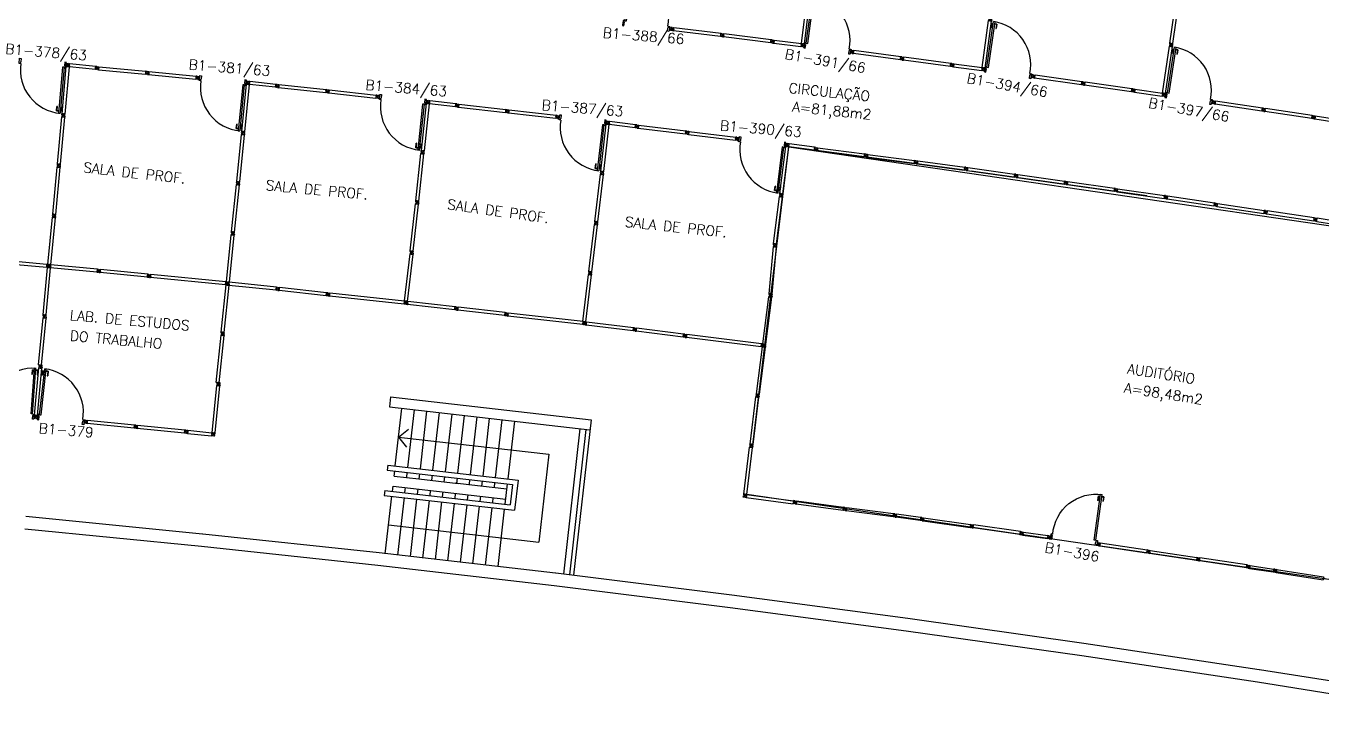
# Model space of a CAD drawing. Header units: millimetres. Extents: x 2958 to 3256, y 1036 to 1150.
# Drawn here: x 3151.08 to 3176.78, y 1118.81 to 1132.37 of the extents above; entities that cross this region are included whole.
import ezdxf

# ---------------------------------------------------------------- set-up
doc = ezdxf.new("R2010")
doc.units = ezdxf.units.MM
for name, color, linetype in [('ALV', 2, 'Continuous'), ('BANC', 2, 'Continuous'), ('DIV', 2, 'Continuous'), ('ESC', 1, 'Continuous'), ('TEXTO', 2, 'Continuous'), ('TEXTO-ENDEREÇO', 2, 'Continuous'), ('USO1', 2, 'Continuous'), ('ÁREA', 2, 'Continuous')]:
    doc.layers.add(name, color=color, linetype=linetype)
doc.styles.add('1', font='romans.shx')
doc.styles.add('UNB-100', font='simplex.shx', dxfattribs={"height": 0.2})
doc.styles.add('UNB-100-1', font='simplex.shx', dxfattribs={"height": 0.2})
doc.dimstyles.new('1-600', dxfattribs={"dimtxt": 1.1, "dimasz": 2.5, "dimexe": 2, "dimexo": 4, "dimgap": 0.2, "dimtad": 1, "dimdec": 0, "dimzin": 4, "dimdsep": 46, "dimlunit": 6, "dimtxsty": '1', "dimblk1": 'NONE', "dimblk2": 'NONE', "dimsah": 1, "dimcen": 0, "dimclrd": 2, "dimclre": 2, "dimclrt": 2, "dimadec": 0, "dimazin": 0, "dimtfac": 1, "dimtdec": 0, "dimtmove": 2, "dimatfit": 3, "dimldrblk": 'NONE', "dimfxl": 1, "dimtolj": 1, "dimtzin": 0, "dimarcsym": 0})

# ---------------------------------------------------------------- blocks, each defined once
blk = doc.blocks.new('DIVMT-SLC')
for p, q in [((-0.03, 0.03), (-0.03, 0.006)), ((-0.008, 0.03), (-0.03, 0.03)), ((-0.0185, 0.006), (-0.03, 0.006)), ((-0.0185, -0.006), (-0.0185, 0.006)), ((-0.008, 0.03), (-0.008, 0.02)), ((-0.008, 0.02), (0.008, 0.02)), ((-0.0051, 0), (0.0051, 0)), ((0.0051, 0), (-0.0051, 0)), ((-0.0051, 0), (0.0051, 0)), ((0, -0.0051), (0, 0.0051)), ((0, 0.0051), (0, -0.0051)), ((0.008, 0.03), (0.008, 0.02)), ((0.008, 0.03), (0.03, 0.03)), ((0.0205, 0.006), (0.03, 0.006)), ((0.0205, -0.006), (0.0205, 0.006)), ((0.0205, 0.006), (0.0205, -0.006)), ((0.0205, 0.006), (0.03, 0.006)), ((0.97, 0.03), (0.03, 0.03)), ((0.03, 0.006), (0.03, 0.03)), ((0.03, -0.03), (0.03, 0.03)), ((0.03, -0.005), (0.03, 0.005)), ((0.97, -0.03), (0.97, 0.03)), ((0.97, 0.03), (0.97, 0.009)), ((0.97, 0.009), (0.97, 0.027)), ((0.9795, 0.006), (0.97, 0.006)), ((0.97, -0.005), (0.97, 0.005)), ((0.9795, 0.006), (0.9795, -0.006)), ((1.0051, 0), (0.9949, 0)), ((1, 0.0051), (1, -0.0051)), ((-0.0185, -0.006), (-0.03, -0.006)), ((-0.03, -0.03), (-0.03, -0.006)), ((-0.008, -0.03), (-0.03, -0.03)), ((-0.008, -0.03), (-0.008, -0.02)), ((-0.008, -0.02), (0.008, -0.02)), ((0.008, -0.03), (0.008, -0.02)), ((0.008, -0.03), (0.03, -0.03)), ((0.0205, -0.006), (0.03, -0.006)), ((0.0205, -0.006), (0.03, -0.006)), ((0.03, -0.006), (0.03, -0.03)), ((0.97, -0.03), (0.03, -0.03)), ((0.9795, -0.006), (0.97, -0.006)), ((0.97, -0.009), (0.97, -0.027))]:
    blk.add_line(p, q)
blk = doc.blocks.new('PDV2E-SLC')
at = {"layer": 'DIV', "color": 1}
for p, q in [((0.023, 0.925), (0.063, 0.925)), ((0.023, 0.925), (0.023, 0.835)), ((0.033, 0.835), (0.023, 0.835)), ((0.033, 0.915), (0.063, 0.915)), ((0.033, 0.915), (0.033, 0.835)), ((0.138, 0.925), (0.097, 0.925)), ((0.128, 0.915), (0.097, 0.915)), ((0.128, 0.915), (0.128, 0.835)), ((0.128, 0.835), (0.137, 0.835)), ((0.138, 0.925), (0.138, 0.835))]:
    blk.add_line(p, q, dxfattribs=at)
at = {"layer": 'DIV'}
for p, q in [((0.065, 0.05), (0.065, 0.965)), ((0.095, 0.965), (0.065, 0.965)), ((0.095, 0.05), (0.095, 0.965)), ((0.049, 0.05), (0.029, 0.05)), ((0.029, 0.05), (0.029, 0.035)), ((0.029, 0.035), (0.029, -0.035)), ((0.049, 0.02), (0.049, 0.05)), ((0.049, 0.02), (0.059, 0.02)), ((0.059, -0.05), (0.059, 0.02)), ((0.065, 0.05), (0.095, 0.05)), ((0.928, -0.05), (0.928, 0.02)), ((0.938, 0.02), (0.928, 0.02)), ((0.938, 0.05), (0.958, 0.05)), ((0.938, 0.02), (0.938, 0.05)), ((0.958, 0.05), (0.958, 0.035)), ((0.958, 0.035), (0.958, -0.035)), ((0.029, -0.035), (0.029, -0.05)), ((0.029, -0.05), (0.059, -0.05)), ((0.958, -0.05), (0.928, -0.05)), ((0.958, -0.035), (0.958, -0.05))]:
    blk.add_line(p, q, dxfattribs=at)
at = {"layer": 'DIV', "color": 1}
blk.add_arc((0.062, 0.1), 0.865, 356.6786, 90, dxfattribs=at)
blk = doc.blocks.new('MTT-SLC')
for p, q in [((-0.008, 0.03), (-0.03, 0.03)), ((-0.03, 0.03), (-0.03, 0.006)), ((-0.0185, 0.006), (-0.03, 0.006)), ((-0.0185, -0.006), (-0.0185, 0.006)), ((-0.008, 0.03), (-0.008, 0.02)), ((-0.008, 0.02), (0.008, 0.02)), ((-0.0051, 0), (0.0051, 0)), ((0, -0.0051), (0, 0.0051)), ((0.008, 0.03), (0.03, 0.03)), ((0.008, 0.03), (0.008, 0.02)), ((0.0205, -0.006), (0.0205, 0.006)), ((0.0205, 0.006), (0.03, 0.006)), ((0.03, 0.006), (0.03, 0.03)), ((-0.03, -0.03), (-0.03, -0.006)), ((-0.0185, -0.006), (-0.03, -0.006)), ((-0.008, -0.03), (-0.03, -0.03)), ((-0.008, -0.02), (0.008, -0.02)), ((-0.008, -0.03), (-0.008, -0.02)), ((0.008, -0.03), (0.008, -0.02)), ((0.008, -0.03), (0.03, -0.03)), ((0.0205, -0.006), (0.03, -0.006)), ((0.03, -0.006), (0.03, -0.03))]:
    blk.add_line(p, q)
blk = doc.blocks.new('ESCBSL-SLC')
for p, q in [((0.005, 3.105), (4.007, 3.105)), ((0.005, 3.105), (0.005, 2.905)), ((4.007, 3.105), (4.007, 0.005)), ((0.005, 2.905), (4.007, 2.905)), ((0.254, 1.755), (0.254, 2.905)), ((0.504, 1.755), (0.504, 2.905)), ((0.754, 1.755), (0.754, 2.905)), ((1.004, 1.755), (1.004, 2.905)), ((1.254, 1.755), (1.254, 2.905)), ((1.504, 1.755), (1.504, 2.905)), ((1.754, 1.755), (1.754, 2.905)), ((2.004, 1.755), (2.004, 2.905)), ((2.254, 1.755), (2.254, 2.905)), ((2.504, 1.755), (2.504, 2.905)), ((3.807, 2.905), (3.807, 0.005)), ((3.927, 2.905), (3.927, 0.005)), ((0.102, 1.755), (2.702, 1.755)), ((0.102, 1.755), (0.102, 1.655)), ((0.102, 1.655), (2.602, 1.655)), ((0.254, 1.555), (0.254, 1.655)), ((0.254, 1.555), (0.747, 1.555)), ((0.504, 1.555), (0.504, 1.655)), ((0.747, 1.555), (1.533, 1.555)), ((0.754, 1.555), (0.754, 1.655)), ((1.004, 1.555), (1.004, 1.655)), ((1.254, 1.555), (1.254, 1.655)), ((1.468, 1.555), (1.745, 1.555)), ((1.504, 1.555), (1.504, 1.655)), ((1.745, 1.555), (2.504, 1.555)), ((1.754, 1.555), (1.754, 1.655)), ((2.004, 1.555), (2.004, 1.655)), ((2.254, 1.555), (2.254, 1.655)), ((2.504, 1.252), (2.504, 1.655)), ((2.602, 1.655), (2.602, 1.252)), ((2.702, 1.755), (2.702, 1.152)), ((0.254, 1.352), (2.504, 1.352)), ((0.254, 1.252), (0.254, 1.352)), ((0.504, 1.252), (0.504, 1.352)), ((0.754, 1.252), (0.754, 1.352)), ((1.004, 1.252), (1.004, 1.352)), ((1.254, 1.252), (1.254, 1.352)), ((1.504, 1.252), (1.504, 1.352)), ((1.754, 1.252), (1.754, 1.352)), ((2.004, 1.252), (2.004, 1.352)), ((2.254, 1.252), (2.254, 1.352)), ((0.102, 1.252), (2.602, 1.252)), ((0.102, 1.252), (0.102, 1.152)), ((0.102, 1.152), (2.702, 1.152)), ((0.254, 0.005), (0.254, 1.152)), ((0.504, 0.005), (0.504, 1.152)), ((0.754, 0.005), (0.754, 1.152)), ((1.004, 0.005), (1.004, 1.152)), ((1.254, 0.005), (1.254, 1.152)), ((1.504, 0.005), (1.504, 1.152)), ((1.754, 0.005), (1.754, 1.152)), ((2.004, 0.005), (2.004, 1.152)), ((2.254, 0.005), (2.254, 1.152)), ((2.504, 0.005), (2.504, 1.152))]:
    blk.add_line(p, q)
blk = doc.blocks.new('DIV-SLC')
for p, q in [((-0.0051, 0), (0.0051, 0)), ((0, -0.0051), (0, 0.0051)), ((0.0205, 0.006), (0.03, 0.006)), ((0.0205, -0.006), (0.0205, 0.006)), ((0.03, 0.03), (0.97, 0.03)), ((0.03, 0.03), (0.03, -0.03)), ((0.03, 0.009), (0.03, 0.027)), ((0.03, 0.005), (0.03, -0.005)), ((0.97, 0.03), (0.97, -0.03)), ((0.9795, 0.006), (0.97, 0.006)), ((0.97, 0.005), (0.97, -0.005)), ((0.9795, -0.006), (0.9795, 0.006)), ((1.0051, 0), (0.9949, 0)), ((0.9949, 0), (1.0051, 0)), ((1, -0.0051), (1, 0.0051)), ((0.0205, -0.006), (0.03, -0.006)), ((0.03, -0.03), (0.03, -0.009)), ((0.03, -0.009), (0.03, -0.027)), ((0.03, -0.03), (0.97, -0.03)), ((0.9795, -0.006), (0.97, -0.006))]:
    blk.add_line(p, q)
blk = doc.blocks.new('*D94')
at = {"layer": 'DEFPOINTS', "color": 0, "transparency": 16777216}
for p in [(3180.372, 1142.128), (3145.432, 1139.674), (3145.317, 1138.178), (3196.179, 1132.706), (3195.887, 1131.235)]:
    blk.add_point(p, dxfattribs=at)
at = {"layer": 'USO1', "color": 2, "lineweight": -2, "transparency": 16777216}
for p, q in [((3145.738, 1143.662), (3146.083, 1148.148)), ((3196.957, 1136.63), (3197.835, 1141.055))]:
    blk.add_line(p, q, dxfattribs=at)
blk.add_arc((3112.516, 710.93), 436.505, 78.78048, 85.60976, dxfattribs=at)
at = {"layer": 'USO1', "color": 2, "transparency": 16777216, "insert": (3171.92, 1144.316), "char_height": 1.1, "attachment_point": 5, "rotation": 352.1951, "style": '1'}
blk.add_mtext('\\A1;Sociologia', dxfattribs=at)
blk = doc.blocks.new('_NONE')
at = {"color": 0, "linetype": 'ByBlock'}
blk.add_circle((0, 0), 0.25, dxfattribs=at)

msp = doc.modelspace()

# ---------------------------------------------------------------- linework, layer by layer
at = {"layer": 'ALV'}
msp.add_lwpolyline([(3166.207, 1129.974), (3180.351, 1127.912), (3179.501, 1122.232), (3179.314, 1121.052), (3165.373, 1123.085), (3166.207, 1129.974)], dxfattribs=at)
at = {"layer": 'BANC'}
for p, q in [((3169.746, 1129.505), (3166.258, 1129.968)), ((3173.308, 1129.001), (3169.824, 1129.494)), ((3154.586, 1122.301), (3151.084, 1122.645)), ((3154.562, 1122.052), (3151.06, 1122.396)), ((3158.088, 1121.927), (3154.588, 1122.3)), ((3158.06, 1121.678), (3154.562, 1122.052)), ((3161.584, 1121.523), (3158.088, 1121.927)), ((3161.555, 1121.275), (3158.06, 1121.678)), ((3165.078, 1121.09), (3161.586, 1121.523)), ((3165.047, 1120.841), (3161.555, 1121.275)), ((3168.568, 1120.626), (3165.08, 1121.089)), ((3168.535, 1120.378), (3165.047, 1120.841)), ((3172.054, 1120.133), (3168.57, 1120.626)), ((3172.019, 1119.886), (3168.535, 1120.378)), ((3175.535, 1119.611), (3172.056, 1120.133)), ((3175.498, 1119.364), (3172.019, 1119.886)), ((3179.012, 1119.059), (3175.537, 1119.611)), ((3178.973, 1118.812), (3175.498, 1119.364))]:
    msp.add_line(p, q, dxfattribs=at)
at = {"layer": 'DIV'}
for p, q in [((3165.848, 1132.036), (3165.851, 1132.06)), ((3165.87, 1132.033), (3165.848, 1132.036)), ((3165.863, 1132.058), (3165.851, 1132.06)), ((3165.856, 1132.095), (3165.853, 1132.071)), ((3165.864, 1132.07), (3165.853, 1132.071)), ((3165.878, 1132.093), (3165.856, 1132.095)), ((3165.863, 1132.058), (3165.864, 1132.07)), ((3165.87, 1132.033), (3165.871, 1132.043)), ((3165.871, 1132.043), (3165.887, 1132.041)), ((3165.878, 1132.093), (3165.876, 1132.083)), ((3165.876, 1132.083), (3165.892, 1132.081)), ((3165.877, 1132.062), (3165.887, 1132.061)), ((3165.877, 1132.062), (3165.887, 1132.061)), ((3165.881, 1132.057), (3165.882, 1132.067)), ((3165.881, 1132.057), (3165.882, 1132.067)), ((3165.886, 1132.031), (3165.887, 1132.041)), ((3165.886, 1132.031), (3165.908, 1132.028)), ((3165.893, 1132.091), (3165.892, 1132.081)), ((3165.893, 1132.091), (3165.915, 1132.088)), ((3165.901, 1132.053), (3165.903, 1132.065)), ((3165.901, 1132.053), (3165.903, 1132.065)), ((3165.901, 1132.053), (3165.911, 1132.052)), ((3165.901, 1132.053), (3165.911, 1132.052)), ((3165.903, 1132.065), (3165.912, 1132.064)), ((3165.903, 1132.065), (3165.912, 1132.064)), ((3165.915, 1132.088), (3165.908, 1132.028)), ((3165.911, 1132.052), (3165.908, 1132.028)), ((3165.91, 1132.049), (3165.908, 1132.031)), ((3165.908, 1132.028), (3165.91, 1132.049)), ((3165.908, 1132.028), (3166.449, 1131.96)), ((3165.912, 1132.063), (3165.911, 1132.053)), ((3165.912, 1132.064), (3165.915, 1132.088)), ((3165.913, 1132.067), (3165.915, 1132.085)), ((3165.915, 1132.088), (3166.457, 1132.02)), ((3166.457, 1132.02), (3166.449, 1131.96)), ((3166.453, 1131.995), (3166.452, 1131.985)), ((3166.462, 1131.983), (3166.452, 1131.984)), ((3166.463, 1131.995), (3166.454, 1131.996)), ((3166.462, 1131.983), (3166.463, 1131.995)), ((3166.478, 1131.987), (3166.488, 1131.986)), ((3166.488, 1131.986), (3166.478, 1131.987)), ((3166.482, 1131.981), (3166.483, 1131.991)), ((3151.922, 1131.592), (3151.912, 1131.593)), ((3151.912, 1131.593), (3151.922, 1131.592)), ((3151.918, 1131.598), (3151.917, 1131.588)), ((3151.938, 1131.597), (3151.937, 1131.585)), ((3151.937, 1131.585), (3151.947, 1131.584)), ((3151.938, 1131.597), (3151.948, 1131.596)), ((3151.944, 1131.56), (3151.95, 1131.62)), ((3152.462, 1131.508), (3151.944, 1131.56)), ((3151.947, 1131.585), (3151.948, 1131.595)), ((3152.468, 1131.568), (3151.95, 1131.62)), ((3152.462, 1131.508), (3152.468, 1131.568)), ((3152.464, 1131.532), (3152.462, 1131.508)), ((3152.464, 1131.529), (3152.462, 1131.511)), ((3152.484, 1131.506), (3152.462, 1131.508)), ((3152.464, 1131.533), (3152.465, 1131.543)), ((3152.473, 1131.531), (3152.464, 1131.532)), ((3152.473, 1131.531), (3152.464, 1131.532)), ((3152.465, 1131.544), (3152.468, 1131.568)), ((3152.468, 1131.568), (3152.465, 1131.547)), ((3152.465, 1131.547), (3152.467, 1131.565)), ((3152.475, 1131.543), (3152.465, 1131.544)), ((3152.475, 1131.543), (3152.465, 1131.544)), ((3152.489, 1131.566), (3152.468, 1131.568)), ((3152.475, 1131.543), (3152.473, 1131.531)), ((3152.475, 1131.543), (3152.473, 1131.531)), ((3152.484, 1131.506), (3152.485, 1131.516)), ((3152.5, 1131.515), (3152.485, 1131.516)), ((3152.489, 1131.566), (3152.488, 1131.556)), ((3152.504, 1131.554), (3152.488, 1131.556)), ((3152.5, 1131.535), (3152.489, 1131.536)), ((3152.5, 1131.535), (3152.489, 1131.536)), ((3152.495, 1131.54), (3152.494, 1131.53)), ((3152.495, 1131.54), (3152.494, 1131.53)), ((3152.5, 1131.505), (3152.5, 1131.515)), ((3152.5, 1131.505), (3152.521, 1131.503)), ((3152.505, 1131.564), (3152.504, 1131.554)), ((3152.505, 1131.564), (3152.527, 1131.562)), ((3152.513, 1131.539), (3152.512, 1131.528)), ((3152.512, 1131.528), (3152.524, 1131.526)), ((3152.513, 1131.539), (3152.525, 1131.538)), ((3152.521, 1131.503), (3152.524, 1131.526)), ((3152.527, 1131.562), (3152.525, 1131.538)), ((3169.411, 1131.568), (3169.414, 1131.592)), ((3169.433, 1131.565), (3169.411, 1131.568)), ((3169.425, 1131.591), (3169.414, 1131.592)), ((3169.419, 1131.628), (3169.416, 1131.604)), ((3169.427, 1131.602), (3169.416, 1131.604)), ((3169.441, 1131.625), (3169.419, 1131.628)), ((3169.425, 1131.591), (3169.427, 1131.602)), ((3169.433, 1131.565), (3169.434, 1131.575)), ((3169.434, 1131.575), (3169.45, 1131.573)), ((3169.441, 1131.625), (3169.439, 1131.615)), ((3169.439, 1131.615), (3169.455, 1131.613)), ((3169.44, 1131.595), (3169.45, 1131.593)), ((3169.44, 1131.595), (3169.45, 1131.593)), ((3169.444, 1131.589), (3169.445, 1131.599)), ((3169.444, 1131.589), (3169.445, 1131.599)), ((3169.449, 1131.563), (3169.45, 1131.573)), ((3169.449, 1131.563), (3169.47, 1131.56)), ((3169.457, 1131.623), (3169.455, 1131.613)), ((3169.457, 1131.623), (3169.478, 1131.62)), ((3169.464, 1131.585), (3169.466, 1131.597)), ((3169.464, 1131.585), (3169.466, 1131.597)), ((3169.464, 1131.585), (3169.474, 1131.584)), ((3169.464, 1131.585), (3169.474, 1131.584)), ((3169.466, 1131.597), (3169.475, 1131.596)), ((3169.466, 1131.597), (3169.475, 1131.596)), ((3169.478, 1131.62), (3169.47, 1131.56)), ((3169.474, 1131.584), (3169.47, 1131.56)), ((3169.47, 1131.56), (3169.473, 1131.581)), ((3169.47, 1131.56), (3170.032, 1131.485)), ((3169.473, 1131.581), (3169.471, 1131.563)), ((3169.475, 1131.595), (3169.474, 1131.585)), ((3169.475, 1131.596), (3169.478, 1131.62)), ((3169.476, 1131.599), (3169.478, 1131.617)), ((3169.478, 1131.62), (3170.04, 1131.544)), ((3170.04, 1131.544), (3170.032, 1131.485)), ((3155.494, 1131.241), (3155.484, 1131.242)), ((3155.484, 1131.242), (3155.494, 1131.241)), ((3155.489, 1131.247), (3155.488, 1131.237)), ((3155.51, 1131.246), (3155.508, 1131.234)), ((3155.508, 1131.234), (3155.518, 1131.233)), ((3155.51, 1131.246), (3155.519, 1131.245)), ((3155.515, 1131.209), (3155.522, 1131.269)), ((3156.032, 1131.153), (3155.515, 1131.209)), ((3155.518, 1131.234), (3155.519, 1131.244)), ((3156.039, 1131.212), (3155.522, 1131.269)), ((3156.032, 1131.153), (3156.039, 1131.212)), ((3156.035, 1131.177), (3156.032, 1131.153)), ((3156.054, 1131.15), (3156.032, 1131.153)), ((3156.034, 1131.174), (3156.033, 1131.156)), ((3156.035, 1131.178), (3156.036, 1131.188)), ((3156.044, 1131.176), (3156.035, 1131.177)), ((3156.044, 1131.176), (3156.035, 1131.177)), ((3156.036, 1131.189), (3156.039, 1131.212)), ((3156.039, 1131.212), (3156.036, 1131.192)), ((3156.036, 1131.192), (3156.038, 1131.209)), ((3156.046, 1131.188), (3156.036, 1131.189)), ((3156.046, 1131.188), (3156.036, 1131.189)), ((3156.061, 1131.21), (3156.039, 1131.212)), ((3156.046, 1131.188), (3156.044, 1131.176)), ((3156.046, 1131.188), (3156.044, 1131.176)), ((3156.054, 1131.15), (3156.055, 1131.16)), ((3156.071, 1131.159), (3156.055, 1131.16)), ((3156.061, 1131.21), (3156.059, 1131.2)), ((3156.075, 1131.198), (3156.059, 1131.2)), ((3156.07, 1131.179), (3156.06, 1131.18)), ((3156.07, 1131.179), (3156.06, 1131.18)), ((3156.066, 1131.184), (3156.065, 1131.174)), ((3156.066, 1131.184), (3156.065, 1131.174)), ((3156.07, 1131.149), (3156.071, 1131.159)), ((3156.07, 1131.149), (3156.092, 1131.146)), ((3156.076, 1131.208), (3156.075, 1131.198)), ((3156.076, 1131.208), (3156.098, 1131.206)), ((3156.084, 1131.183), (3156.083, 1131.171)), ((3156.083, 1131.171), (3156.094, 1131.17)), ((3156.084, 1131.183), (3156.096, 1131.182)), ((3156.092, 1131.146), (3156.094, 1131.17)), ((3156.098, 1131.206), (3156.096, 1131.182)), ((3173.002, 1131.066), (3173.005, 1131.09)), ((3173.024, 1131.063), (3173.002, 1131.066)), ((3173.017, 1131.088), (3173.005, 1131.09)), ((3173.01, 1131.125), (3173.007, 1131.102)), ((3173.018, 1131.1), (3173.007, 1131.102)), ((3173.032, 1131.122), (3173.01, 1131.125)), ((3173.017, 1131.088), (3173.018, 1131.1)), ((3173.024, 1131.063), (3173.025, 1131.073)), ((3173.025, 1131.073), (3173.041, 1131.071)), ((3173.032, 1131.122), (3173.031, 1131.112)), ((3173.031, 1131.112), (3173.047, 1131.11)), ((3173.031, 1131.092), (3173.041, 1131.091)), ((3173.031, 1131.092), (3173.041, 1131.091)), ((3173.035, 1131.087), (3173.037, 1131.097)), ((3173.035, 1131.087), (3173.037, 1131.097)), ((3173.04, 1131.061), (3173.041, 1131.071)), ((3173.04, 1131.061), (3173.061, 1131.058)), ((3173.048, 1131.12), (3173.047, 1131.11)), ((3173.048, 1131.12), (3173.07, 1131.117)), ((3173.055, 1131.083), (3173.057, 1131.095)), ((3173.055, 1131.083), (3173.057, 1131.095)), ((3173.055, 1131.083), (3173.065, 1131.081)), ((3173.055, 1131.083), (3173.065, 1131.081)), ((3173.057, 1131.095), (3173.066, 1131.093)), ((3173.057, 1131.095), (3173.066, 1131.093)), ((3173.07, 1131.117), (3173.061, 1131.058)), ((3173.065, 1131.081), (3173.061, 1131.058)), ((3173.061, 1131.058), (3173.064, 1131.078)), ((3173.061, 1131.058), (3173.61, 1130.979)), ((3173.064, 1131.078), (3173.062, 1131.061)), ((3173.066, 1131.092), (3173.065, 1131.082)), ((3173.066, 1131.093), (3173.07, 1131.117)), ((3173.067, 1131.096), (3173.069, 1131.114)), ((3173.07, 1131.117), (3173.618, 1131.039)), ((3173.618, 1131.039), (3173.61, 1130.979)), ((3173.615, 1131.014), (3173.613, 1131.004)), ((3173.623, 1131.002), (3173.613, 1131.003)), ((3173.624, 1131.013), (3173.615, 1131.015)), ((3173.623, 1131.002), (3173.624, 1131.013)), ((3173.639, 1131.005), (3173.649, 1131.004)), ((3173.649, 1131.004), (3173.639, 1131.005)), ((3173.643, 1131), (3173.644, 1131.01)), ((3159.062, 1130.86), (3159.052, 1130.862)), ((3159.052, 1130.862), (3159.062, 1130.86)), ((3159.057, 1130.866), (3159.056, 1130.856)), ((3159.078, 1130.865), (3159.077, 1130.853)), ((3159.077, 1130.853), (3159.086, 1130.852)), ((3159.078, 1130.865), (3159.087, 1130.863)), ((3159.083, 1130.828), (3159.09, 1130.887)), ((3159.6, 1130.767), (3159.083, 1130.828)), ((3159.086, 1130.853), (3159.087, 1130.862)), ((3159.607, 1130.827), (3159.09, 1130.887)), ((3159.6, 1130.767), (3159.607, 1130.827)), ((3159.602, 1130.791), (3159.6, 1130.767)), ((3159.602, 1130.788), (3159.6, 1130.77)), ((3159.622, 1130.765), (3159.6, 1130.767)), ((3159.612, 1130.79), (3159.602, 1130.791)), ((3159.612, 1130.79), (3159.602, 1130.791)), ((3159.603, 1130.792), (3159.604, 1130.802)), ((3159.604, 1130.803), (3159.607, 1130.827)), ((3159.607, 1130.827), (3159.604, 1130.806)), ((3159.604, 1130.806), (3159.606, 1130.824)), ((3159.613, 1130.802), (3159.604, 1130.803)), ((3159.613, 1130.802), (3159.604, 1130.803)), ((3159.628, 1130.824), (3159.607, 1130.827)), ((3159.613, 1130.802), (3159.612, 1130.79)), ((3159.613, 1130.802), (3159.612, 1130.79)), ((3159.622, 1130.765), (3159.623, 1130.775)), ((3159.639, 1130.773), (3159.623, 1130.775)), ((3159.628, 1130.824), (3159.627, 1130.814)), ((3159.643, 1130.812), (3159.627, 1130.814)), ((3159.638, 1130.793), (3159.628, 1130.794)), ((3159.638, 1130.793), (3159.628, 1130.794)), ((3159.634, 1130.799), (3159.632, 1130.788)), ((3159.634, 1130.799), (3159.632, 1130.788)), ((3159.637, 1130.763), (3159.639, 1130.773)), ((3159.637, 1130.763), (3159.659, 1130.76)), ((3159.644, 1130.822), (3159.643, 1130.812)), ((3159.644, 1130.822), (3159.666, 1130.82)), ((3159.652, 1130.797), (3159.651, 1130.785)), ((3159.651, 1130.785), (3159.662, 1130.784)), ((3159.652, 1130.797), (3159.663, 1130.796)), ((3159.659, 1130.76), (3159.662, 1130.784)), ((3159.666, 1130.82), (3159.663, 1130.796)), ((3162.627, 1130.449), (3162.617, 1130.45)), ((3162.617, 1130.45), (3162.627, 1130.449)), ((3162.622, 1130.454), (3162.621, 1130.444)), ((3162.643, 1130.453), (3162.641, 1130.441)), ((3162.641, 1130.441), (3162.651, 1130.44)), ((3162.643, 1130.453), (3162.652, 1130.452)), ((3162.648, 1130.416), (3162.655, 1130.475)), ((3163.164, 1130.351), (3162.648, 1130.416)), ((3162.651, 1130.441), (3162.652, 1130.451)), ((3163.171, 1130.411), (3162.655, 1130.475)), ((3163.164, 1130.351), (3163.171, 1130.411)), ((3163.167, 1130.376), (3163.168, 1130.386)), ((3163.168, 1130.387), (3163.171, 1130.411)), ((3163.178, 1130.386), (3163.168, 1130.387)), ((3163.178, 1130.386), (3163.168, 1130.387)), ((3163.171, 1130.411), (3163.169, 1130.39)), ((3163.169, 1130.39), (3163.171, 1130.408)), ((3163.193, 1130.408), (3163.171, 1130.411)), ((3163.178, 1130.386), (3163.176, 1130.374)), ((3163.178, 1130.386), (3163.176, 1130.374)), ((3163.193, 1130.408), (3163.192, 1130.398)), ((3163.208, 1130.396), (3163.192, 1130.398)), ((3163.202, 1130.376), (3163.192, 1130.378)), ((3163.202, 1130.376), (3163.192, 1130.378)), ((3163.198, 1130.382), (3163.197, 1130.372)), ((3163.198, 1130.382), (3163.197, 1130.372)), ((3163.209, 1130.406), (3163.208, 1130.396)), ((3163.209, 1130.406), (3163.231, 1130.403)), ((3163.216, 1130.381), (3163.215, 1130.369)), ((3163.216, 1130.381), (3163.228, 1130.379)), ((3163.231, 1130.403), (3163.228, 1130.379)), ((3176.576, 1130.535), (3176.58, 1130.559)), ((3176.598, 1130.532), (3176.576, 1130.535)), ((3176.591, 1130.557), (3176.58, 1130.559)), ((3176.585, 1130.594), (3176.582, 1130.571)), ((3176.593, 1130.569), (3176.582, 1130.571)), ((3176.607, 1130.591), (3176.585, 1130.594)), ((3176.591, 1130.557), (3176.593, 1130.569)), ((3176.598, 1130.532), (3176.6, 1130.542)), ((3176.6, 1130.542), (3176.616, 1130.539)), ((3176.607, 1130.591), (3176.606, 1130.581)), ((3176.606, 1130.581), (3176.622, 1130.579)), ((3176.606, 1130.561), (3176.616, 1130.559)), ((3176.606, 1130.561), (3176.616, 1130.559)), ((3176.61, 1130.555), (3176.611, 1130.565)), ((3176.61, 1130.555), (3176.611, 1130.565)), ((3176.614, 1130.529), (3176.616, 1130.539)), ((3176.614, 1130.529), (3176.636, 1130.526)), ((3176.623, 1130.589), (3176.622, 1130.579)), ((3176.623, 1130.589), (3176.645, 1130.585)), ((3176.63, 1130.551), (3176.632, 1130.563)), ((3176.63, 1130.551), (3176.632, 1130.563)), ((3176.63, 1130.551), (3176.639, 1130.55)), ((3176.63, 1130.551), (3176.639, 1130.55)), ((3176.632, 1130.563), (3176.641, 1130.562)), ((3176.632, 1130.563), (3176.641, 1130.562)), ((3176.645, 1130.585), (3176.636, 1130.526)), ((3176.639, 1130.55), (3176.636, 1130.526)), ((3176.639, 1130.547), (3176.636, 1130.529)), ((3176.636, 1130.526), (3176.639, 1130.547)), ((3176.636, 1130.526), (3177.184, 1130.443)), ((3176.641, 1130.561), (3176.64, 1130.551)), ((3176.641, 1130.562), (3176.645, 1130.585)), ((3176.642, 1130.565), (3176.644, 1130.582)), ((3176.645, 1130.585), (3177.193, 1130.502)), ((3163.167, 1130.375), (3163.164, 1130.351)), ((3163.166, 1130.372), (3163.164, 1130.354)), ((3163.186, 1130.348), (3163.164, 1130.351)), ((3163.176, 1130.374), (3163.167, 1130.375)), ((3163.176, 1130.374), (3163.167, 1130.375)), ((3163.186, 1130.348), (3163.187, 1130.358)), ((3163.203, 1130.356), (3163.187, 1130.358)), ((3163.201, 1130.346), (3163.203, 1130.356)), ((3163.201, 1130.346), (3163.223, 1130.344)), ((3163.215, 1130.369), (3163.226, 1130.367)), ((3163.223, 1130.344), (3163.226, 1130.367)), ((3166.712, 1129.905), (3166.207, 1129.974)), ((3166.72, 1129.964), (3166.215, 1130.034)), ((3151.496, 1127.584), (3150.009, 1127.717)), ((3151.501, 1127.644), (3150.014, 1127.777)), ((3151.496, 1127.584), (3151.501, 1127.644)), ((3151.498, 1127.605), (3151.496, 1127.587)), ((3151.498, 1127.609), (3151.499, 1127.619)), ((3151.508, 1127.607), (3151.498, 1127.608)), ((3151.501, 1127.644), (3151.499, 1127.623)), ((3151.499, 1127.623), (3151.501, 1127.641)), ((3151.509, 1127.619), (3151.499, 1127.62)), ((3151.509, 1127.619), (3151.508, 1127.607)), ((3151.534, 1127.611), (3151.523, 1127.612)), ((3151.529, 1127.616), (3151.528, 1127.606)), ((3153.496, 1127.387), (3153.498, 1127.411)), ((3153.518, 1127.385), (3153.496, 1127.387)), ((3153.509, 1127.41), (3153.498, 1127.411)), ((3153.501, 1127.447), (3153.499, 1127.423)), ((3153.511, 1127.422), (3153.499, 1127.423)), ((3153.523, 1127.445), (3153.501, 1127.447)), ((3153.509, 1127.41), (3153.511, 1127.422)), ((3153.518, 1127.385), (3153.519, 1127.395)), ((3153.519, 1127.395), (3153.535, 1127.394)), ((3153.523, 1127.445), (3153.522, 1127.435)), ((3153.522, 1127.435), (3153.538, 1127.434)), ((3153.523, 1127.415), (3153.533, 1127.414)), ((3153.533, 1127.414), (3153.523, 1127.415)), ((3153.523, 1127.415), (3153.533, 1127.414)), ((3153.529, 1127.419), (3153.528, 1127.409)), ((3153.528, 1127.409), (3153.529, 1127.419)), ((3153.534, 1127.384), (3153.535, 1127.394)), ((3153.534, 1127.384), (3153.555, 1127.382)), ((3153.539, 1127.443), (3153.538, 1127.434)), ((3153.539, 1127.443), (3153.561, 1127.441)), ((3153.549, 1127.418), (3153.548, 1127.406)), ((3153.548, 1127.406), (3153.549, 1127.418)), ((3153.548, 1127.406), (3153.558, 1127.406)), ((3153.548, 1127.406), (3153.558, 1127.406)), ((3153.549, 1127.418), (3153.559, 1127.418)), ((3153.549, 1127.418), (3153.559, 1127.418)), ((3153.555, 1127.382), (3153.561, 1127.441)), ((3153.558, 1127.406), (3153.555, 1127.382)), ((3155.042, 1127.236), (3153.555, 1127.382)), ((3153.558, 1127.407), (3153.559, 1127.417)), ((3153.559, 1127.418), (3153.561, 1127.441)), ((3155.047, 1127.296), (3153.561, 1127.441)), ((3155.042, 1127.236), (3155.047, 1127.296)), ((3155.047, 1127.296), (3155.045, 1127.275)), ((3155.044, 1127.257), (3155.042, 1127.239)), ((3155.044, 1127.261), (3155.045, 1127.271)), ((3155.054, 1127.259), (3155.044, 1127.26)), ((3155.045, 1127.275), (3155.047, 1127.293)), ((3155.055, 1127.271), (3155.045, 1127.272)), ((3155.055, 1127.271), (3155.054, 1127.259)), ((3155.08, 1127.263), (3155.069, 1127.264)), ((3155.075, 1127.268), (3155.074, 1127.258)), ((3157.04, 1127.022), (3157.042, 1127.046)), ((3157.054, 1127.045), (3157.042, 1127.046)), ((3157.046, 1127.082), (3157.043, 1127.058)), ((3157.055, 1127.057), (3157.043, 1127.058)), ((3157.068, 1127.08), (3157.046, 1127.082)), ((3157.054, 1127.045), (3157.055, 1127.057)), ((3157.068, 1127.08), (3157.067, 1127.07)), ((3157.067, 1127.07), (3157.083, 1127.068)), ((3157.068, 1127.05), (3157.078, 1127.049)), ((3157.078, 1127.049), (3157.068, 1127.05)), ((3157.068, 1127.05), (3157.078, 1127.049)), ((3157.073, 1127.054), (3157.072, 1127.044)), ((3157.072, 1127.044), (3157.073, 1127.054)), ((3157.084, 1127.078), (3157.083, 1127.068)), ((3157.084, 1127.078), (3157.106, 1127.076)), ((3157.094, 1127.053), (3157.092, 1127.041)), ((3157.092, 1127.041), (3157.094, 1127.053)), ((3157.092, 1127.041), (3157.102, 1127.04)), ((3157.092, 1127.041), (3157.102, 1127.04)), ((3157.094, 1127.053), (3157.103, 1127.052)), ((3157.094, 1127.053), (3157.103, 1127.052)), ((3157.099, 1127.016), (3157.106, 1127.076)), ((3157.102, 1127.04), (3157.099, 1127.016)), ((3157.102, 1127.041), (3157.103, 1127.051)), ((3157.103, 1127.052), (3157.106, 1127.076)), ((3158.591, 1126.918), (3157.106, 1127.076)), ((3157.062, 1127.02), (3157.04, 1127.022)), ((3157.062, 1127.02), (3157.063, 1127.03)), ((3157.063, 1127.03), (3157.079, 1127.029)), ((3157.077, 1127.019), (3157.079, 1127.029)), ((3157.077, 1127.019), (3157.099, 1127.016)), ((3158.584, 1126.858), (3157.099, 1127.016)), ((3158.584, 1126.858), (3158.591, 1126.918)), ((3158.587, 1126.879), (3158.585, 1126.861)), ((3158.587, 1126.883), (3158.588, 1126.893)), ((3158.596, 1126.881), (3158.587, 1126.882)), ((3158.591, 1126.918), (3158.588, 1126.897)), ((3158.588, 1126.897), (3158.59, 1126.915)), ((3158.598, 1126.893), (3158.588, 1126.894)), ((3158.598, 1126.893), (3158.596, 1126.881)), ((3158.622, 1126.885), (3158.612, 1126.886)), ((3158.618, 1126.89), (3158.617, 1126.88)), ((3160.58, 1126.627), (3160.583, 1126.651)), ((3160.602, 1126.625), (3160.58, 1126.627)), ((3160.594, 1126.65), (3160.583, 1126.651)), ((3160.587, 1126.687), (3160.584, 1126.663)), ((3160.596, 1126.662), (3160.584, 1126.663)), ((3160.609, 1126.685), (3160.587, 1126.687)), ((3160.594, 1126.65), (3160.596, 1126.662)), ((3160.602, 1126.625), (3160.603, 1126.635)), ((3160.603, 1126.635), (3160.619, 1126.633)), ((3160.609, 1126.685), (3160.608, 1126.675)), ((3160.608, 1126.675), (3160.624, 1126.673)), ((3160.608, 1126.655), (3160.619, 1126.653)), ((3160.619, 1126.653), (3160.608, 1126.655)), ((3160.608, 1126.655), (3160.619, 1126.653)), ((3160.614, 1126.659), (3160.613, 1126.649)), ((3160.613, 1126.649), (3160.614, 1126.659)), ((3160.618, 1126.623), (3160.619, 1126.633)), ((3160.618, 1126.623), (3160.64, 1126.621)), ((3160.625, 1126.683), (3160.624, 1126.673)), ((3160.625, 1126.683), (3160.647, 1126.68)), ((3160.635, 1126.658), (3160.633, 1126.646)), ((3160.633, 1126.646), (3160.635, 1126.658)), ((3160.633, 1126.646), (3160.643, 1126.645)), ((3160.633, 1126.646), (3160.643, 1126.645)), ((3160.635, 1126.658), (3160.644, 1126.657)), ((3160.635, 1126.658), (3160.644, 1126.657)), ((3160.64, 1126.621), (3160.647, 1126.68)), ((3160.643, 1126.645), (3160.64, 1126.621)), ((3162.124, 1126.45), (3160.64, 1126.621)), ((3160.643, 1126.646), (3160.644, 1126.656)), ((3160.644, 1126.657), (3160.647, 1126.68)), ((3162.13, 1126.51), (3160.647, 1126.68)), ((3162.124, 1126.45), (3162.13, 1126.51)), ((3162.126, 1126.471), (3162.124, 1126.453)), ((3162.126, 1126.475), (3162.128, 1126.485)), ((3162.136, 1126.473), (3162.126, 1126.474)), ((3162.13, 1126.51), (3162.128, 1126.489)), ((3162.128, 1126.489), (3162.13, 1126.507)), ((3162.137, 1126.485), (3162.128, 1126.486)), ((3162.137, 1126.485), (3162.136, 1126.473)), ((3162.162, 1126.476), (3162.152, 1126.477)), ((3162.157, 1126.482), (3162.156, 1126.472)), ((3164.118, 1126.202), (3164.121, 1126.226)), ((3164.139, 1126.2), (3164.118, 1126.202)), ((3164.132, 1126.225), (3164.121, 1126.226)), ((3164.125, 1126.262), (3164.122, 1126.238)), ((3164.133, 1126.237), (3164.122, 1126.238)), ((3164.147, 1126.259), (3164.125, 1126.262)), ((3164.132, 1126.225), (3164.133, 1126.237)), ((3164.139, 1126.2), (3164.141, 1126.21)), ((3164.141, 1126.21), (3164.157, 1126.208)), ((3164.147, 1126.259), (3164.145, 1126.249)), ((3164.145, 1126.249), (3164.161, 1126.247)), ((3164.146, 1126.229), (3164.156, 1126.228)), ((3164.156, 1126.228), (3164.146, 1126.229)), ((3164.146, 1126.229), (3164.156, 1126.228)), ((3164.152, 1126.234), (3164.15, 1126.224)), ((3164.15, 1126.224), (3164.152, 1126.234)), ((3164.155, 1126.198), (3164.157, 1126.208)), ((3164.155, 1126.198), (3164.177, 1126.195)), ((3164.163, 1126.257), (3164.161, 1126.247)), ((3164.163, 1126.257), (3164.184, 1126.255)), ((3164.172, 1126.232), (3164.171, 1126.22)), ((3164.171, 1126.22), (3164.172, 1126.232)), ((3164.171, 1126.22), (3164.18, 1126.219)), ((3164.171, 1126.22), (3164.18, 1126.219)), ((3164.172, 1126.232), (3164.182, 1126.231)), ((3164.172, 1126.232), (3164.182, 1126.231)), ((3164.177, 1126.195), (3164.184, 1126.255)), ((3164.18, 1126.219), (3164.177, 1126.195)), ((3165.659, 1126.012), (3164.177, 1126.195)), ((3164.18, 1126.22), (3164.181, 1126.23)), ((3164.182, 1126.231), (3164.184, 1126.255)), ((3165.666, 1126.071), (3164.184, 1126.255)), ((3165.659, 1126.012), (3165.666, 1126.071)), ((3165.662, 1126.033), (3165.66, 1126.015)), ((3165.662, 1126.037), (3165.664, 1126.047)), ((3165.672, 1126.035), (3165.662, 1126.036)), ((3165.666, 1126.071), (3165.664, 1126.051)), ((3165.664, 1126.051), (3165.666, 1126.068)), ((3165.673, 1126.047), (3165.664, 1126.048)), ((3165.673, 1126.047), (3165.672, 1126.035)), ((3165.698, 1126.038), (3165.688, 1126.039)), ((3165.693, 1126.043), (3165.692, 1126.033)), ((3151.249, 1124.655), (3151.243, 1124.595)), ((3151.246, 1124.63), (3151.246, 1124.62)), ((3151.255, 1124.618), (3151.246, 1124.619)), ((3151.256, 1124.63), (3151.247, 1124.631)), ((3151.255, 1124.618), (3151.256, 1124.63)), ((3151.271, 1124.623), (3151.281, 1124.622)), ((3151.281, 1124.622), (3151.271, 1124.623)), ((3151.275, 1124.617), (3151.276, 1124.627)), ((3154.228, 1124.302), (3154.23, 1124.326)), ((3154.25, 1124.3), (3154.228, 1124.302)), ((3154.241, 1124.324), (3154.23, 1124.326)), ((3154.233, 1124.361), (3154.231, 1124.337)), ((3154.243, 1124.336), (3154.231, 1124.337)), ((3154.255, 1124.359), (3154.233, 1124.361)), ((3154.241, 1124.324), (3154.243, 1124.336)), ((3154.25, 1124.3), (3154.251, 1124.309)), ((3154.251, 1124.309), (3154.266, 1124.308)), ((3154.255, 1124.359), (3154.254, 1124.349)), ((3154.254, 1124.349), (3154.27, 1124.348)), ((3154.255, 1124.329), (3154.265, 1124.328)), ((3154.255, 1124.329), (3154.265, 1124.328)), ((3154.26, 1124.324), (3154.261, 1124.334)), ((3154.26, 1124.324), (3154.261, 1124.334)), ((3154.265, 1124.298), (3154.266, 1124.308)), ((3154.265, 1124.298), (3154.287, 1124.296)), ((3154.271, 1124.358), (3154.27, 1124.348)), ((3154.271, 1124.358), (3154.293, 1124.356)), ((3154.28, 1124.321), (3154.281, 1124.333)), ((3154.28, 1124.321), (3154.281, 1124.333)), ((3154.28, 1124.321), (3154.29, 1124.32)), ((3154.28, 1124.321), (3154.29, 1124.32)), ((3154.281, 1124.333), (3154.291, 1124.332)), ((3154.281, 1124.333), (3154.291, 1124.332)), ((3154.293, 1124.356), (3154.287, 1124.296)), ((3154.29, 1124.32), (3154.287, 1124.296)), ((3154.287, 1124.296), (3154.289, 1124.317)), ((3154.287, 1124.296), (3154.764, 1124.249)), ((3154.289, 1124.317), (3154.288, 1124.299)), ((3154.291, 1124.331), (3154.29, 1124.321)), ((3154.291, 1124.332), (3154.293, 1124.356)), ((3154.291, 1124.335), (3154.293, 1124.353)), ((3154.293, 1124.356), (3154.769, 1124.309)), ((3154.769, 1124.309), (3154.764, 1124.249)), ((3154.767, 1124.284), (3154.766, 1124.274)), ((3154.775, 1124.272), (3154.766, 1124.273)), ((3154.777, 1124.284), (3154.767, 1124.285)), ((3154.775, 1124.272), (3154.777, 1124.284)), ((3154.791, 1124.277), (3154.801, 1124.276)), ((3154.801, 1124.276), (3154.791, 1124.277)), ((3154.796, 1124.271), (3154.797, 1124.281)), ((3168.286, 1122.702), (3168.283, 1122.678)), ((3168.294, 1122.677), (3168.283, 1122.678)), ((3168.308, 1122.699), (3168.286, 1122.702)), ((3168.292, 1122.665), (3168.294, 1122.677)), ((3168.308, 1122.699), (3168.306, 1122.689)), ((3168.306, 1122.689), (3168.322, 1122.687)), ((3168.307, 1122.669), (3168.317, 1122.667)), ((3168.317, 1122.667), (3168.307, 1122.669)), ((3168.307, 1122.669), (3168.317, 1122.667)), ((3168.311, 1122.663), (3168.312, 1122.673)), ((3168.312, 1122.673), (3168.311, 1122.663)), ((3168.324, 1122.697), (3168.322, 1122.687)), ((3168.324, 1122.697), (3168.345, 1122.694)), ((3168.331, 1122.659), (3168.333, 1122.671)), ((3168.333, 1122.671), (3168.331, 1122.659)), ((3168.333, 1122.671), (3168.342, 1122.67)), ((3168.333, 1122.671), (3168.342, 1122.67)), ((3168.337, 1122.634), (3168.345, 1122.694)), ((3168.341, 1122.659), (3168.342, 1122.669)), ((3168.342, 1122.67), (3168.345, 1122.694)), ((3168.821, 1122.628), (3168.345, 1122.694)), ((3168.278, 1122.643), (3168.281, 1122.666)), ((3168.3, 1122.64), (3168.278, 1122.643)), ((3168.292, 1122.665), (3168.281, 1122.666)), ((3168.3, 1122.64), (3168.301, 1122.649)), ((3168.301, 1122.649), (3168.317, 1122.647)), ((3168.315, 1122.637), (3168.317, 1122.647)), ((3168.315, 1122.637), (3168.337, 1122.634)), ((3168.331, 1122.659), (3168.34, 1122.658)), ((3168.331, 1122.659), (3168.34, 1122.658)), ((3168.34, 1122.658), (3168.337, 1122.634)), ((3168.812, 1122.568), (3168.337, 1122.634)), ((3175.279, 1121.628), (3175.283, 1121.651)), ((3175.294, 1121.65), (3175.283, 1121.651)), ((3175.288, 1121.687), (3175.285, 1121.663)), ((3175.296, 1121.661), (3175.285, 1121.663)), ((3175.31, 1121.684), (3175.288, 1121.687)), ((3175.294, 1121.65), (3175.296, 1121.661)), ((3175.31, 1121.684), (3175.308, 1121.674)), ((3175.308, 1121.674), (3175.324, 1121.671)), ((3175.308, 1121.654), (3175.318, 1121.652)), ((3175.308, 1121.654), (3175.318, 1121.652)), ((3175.313, 1121.648), (3175.314, 1121.658)), ((3175.313, 1121.648), (3175.314, 1121.658)), ((3175.326, 1121.681), (3175.324, 1121.671)), ((3175.326, 1121.681), (3175.347, 1121.678)), ((3175.333, 1121.644), (3175.334, 1121.656)), ((3175.333, 1121.644), (3175.334, 1121.656)), ((3175.333, 1121.644), (3175.342, 1121.642)), ((3175.333, 1121.644), (3175.342, 1121.642)), ((3175.334, 1121.656), (3175.344, 1121.654)), ((3175.334, 1121.656), (3175.344, 1121.654)), ((3175.347, 1121.678), (3175.339, 1121.619)), ((3175.342, 1121.642), (3175.339, 1121.619)), ((3175.344, 1121.653), (3175.342, 1121.643)), ((3175.344, 1121.654), (3175.347, 1121.678)), ((3175.344, 1121.657), (3175.347, 1121.675)), ((3175.347, 1121.678), (3175.821, 1121.607)), ((3175.301, 1121.624), (3175.279, 1121.628)), ((3175.301, 1121.624), (3175.302, 1121.634)), ((3175.302, 1121.634), (3175.318, 1121.632)), ((3175.317, 1121.622), (3175.318, 1121.632)), ((3175.317, 1121.622), (3175.339, 1121.619)), ((3175.342, 1121.64), (3175.339, 1121.622)), ((3175.339, 1121.619), (3175.342, 1121.64)), ((3175.339, 1121.619), (3175.812, 1121.548)), ((3175.821, 1121.607), (3175.812, 1121.548)), ((3175.825, 1121.57), (3175.815, 1121.572)), ((3175.817, 1121.583), (3175.816, 1121.573)), ((3175.827, 1121.582), (3175.817, 1121.584)), ((3175.825, 1121.57), (3175.827, 1121.582)), ((3175.841, 1121.574), (3175.851, 1121.573)), ((3175.851, 1121.573), (3175.841, 1121.574)), ((3175.845, 1121.568), (3175.847, 1121.578))]:
    msp.add_line(p, q, dxfattribs=at)
at = {"layer": 'ESC'}
for p, q in [((3158.473, 1124.221), (3158.668, 1124.376)), ((3158.473, 1124.221), (3161.453, 1123.88)), ((3158.473, 1124.221), (3158.628, 1124.025)), ((3161.453, 1123.88), (3161.254, 1122.139)), ((3158.274, 1122.48), (3161.254, 1122.139))]:
    msp.add_line(p, q, dxfattribs=at)
at = {"layer": 'TEXTO-ENDEREÇO'}
for p, q in [((3175.684, 1128.645), (3176.614, 1128.506)), ((3176.623, 1128.565), (3175.693, 1128.705)), ((3176.673, 1128.497), (3177.385, 1128.383)), ((3177.395, 1128.442), (3176.682, 1128.557)), ((3170.849, 1122.279), (3171.334, 1122.211)), ((3170.858, 1122.338), (3171.342, 1122.271)), ((3174.29, 1121.776), (3173.361, 1121.916)), ((3173.37, 1121.976), (3174.299, 1121.836))]:
    msp.add_line(p, q, dxfattribs=at)

# ---------------------------------------------------------------- block references
at = {"layer": 'DIV'}
for name, p, rotation in [('PDV2E-SLC', (3162.888, 1132.432), 352.760064157612), ('DIVMT-SLC', (3166.609, 1132.978), 262.7154786894239), ('DIVMT-SLC', (3173.931, 1132.984), 261.7298794321379), ('PDV2E-SLC', (3166.483, 1131.986), 352.2722641576121), ('DIVMT-SLC', (3170.201, 1132.501), 262.2276743415978), ('PDV2E-SLC', (3170.065, 1131.511), 351.7844641576121), ('DIVMT-SLC', (3163.897, 1132.307), 352.912142052228), ('DIVMT-SLC', (3164.889, 1132.184), 352.9958800657282), ('MTT-SLC', (3166.483, 1131.986), 172.7939161618168), ('DIVMT-SLC', (3173.788, 1131.994), 261.7398699937717), ('PDV2E-SLC', (3173.644, 1131.005), 351.2966641576121), ('PDV2E-SLC', (3151.909, 1131.594), 174.9478601558303), ('DIVMT-SLC', (3167.462, 1131.856), 352.4243420522281), ('DIVMT-SLC', (3168.453, 1131.724), 352.5080800657282), ('DIVMT-SLC', (3151.917, 1131.593), 264.8446027548708), ('DIVMT-SLC', (3153.49, 1131.438), 174.4239903085822), ('DIVMT-SLC', (3154.485, 1131.341), 174.414492230336), ('MTT-SLC', (3170.065, 1131.511), 262.2276743415978), ('PDV2E-SLC', (3155.48, 1131.243), 174.4600601558303), ('DIVMT-SLC', (3155.489, 1131.242), 264.3567985882041), ('DIVMT-SLC', (3157.06, 1131.074), 173.9361903085822), ('DIVMT-SLC', (3171.055, 1131.371), 351.936542052228), ('DIVMT-SLC', (3172.046, 1131.23), 352.0202800657282), ('DIVMT-SLC', (3158.054, 1130.968), 173.926692230336), ('PDV2E-SLC', (3159.048, 1130.862), 173.9722601558303), ('DIVMT-SLC', (3159.057, 1130.861), 263.8689944215375), ('MTT-SLC', (3173.644, 1131.005), 171.8183161618168), ('DIVMT-SLC', (3160.626, 1130.679), 173.4483903085822), ('DIVMT-SLC', (3161.62, 1130.565), 173.438892230336), ('DIVMT-SLC', (3174.633, 1130.856), 351.4487420522281), ('DIVMT-SLC', (3175.622, 1130.707), 351.5324800657282), ('DIVMT-SLC', (3151.825, 1130.597), 264.8446027548708), ('PDV2E-SLC', (3162.613, 1130.45), 173.4844601558303), ('DIVMT-SLC', (3162.622, 1130.449), 263.3811902548708), ('DIVMT-SLC', (3164.19, 1130.255), 172.9605903085822), ('DIVMT-SLC', (3155.388, 1130.247), 264.3567985882041), ('DIVMT-SLC', (3165.182, 1130.132), 172.951092230336), ('PDV2E-SLC', (3166.174, 1130.009), 172.9966601558303), ('DIVMT-SLC', (3158.948, 1129.867), 263.8689944215375), ('DIVMT-SLC', (3166.181, 1130.008), 262.8933860882041), ('MTT-SLC', (3166.746, 1129.931), 172.4727903085822), ('DIVMT-SLC', (3167.737, 1129.8), 172.4727903085822), ('DIVMT-SLC', (3151.736, 1129.601), 264.6161250585699), ('DIVMT-SLC', (3168.728, 1129.668), 172.463292230336), ('DIVMT-SLC', (3169.72, 1129.537), 172.463292230336), ('DIVMT-SLC', (3162.505, 1129.456), 263.3811902548708), ('DIVMT-SLC', (3170.71, 1129.399), 172.0345722965631), ('DIVMT-SLC', (3171.701, 1129.259), 171.9515879086672), ('DIVMT-SLC', (3155.29, 1129.252), 264.1283208919032), ('DIVMT-SLC', (3172.691, 1129.119), 171.9515879086672), ('DIVMT-SLC', (3173.681, 1128.976), 171.7742162105643), ('DIVMT-SLC', (3158.841, 1128.872), 263.6405167252365), ('DIVMT-SLC', (3166.057, 1129.015), 262.8933860882041), ('DIVMT-SLC', (3174.67, 1128.828), 171.4637862522859), ('DIVMT-SLC', (3175.659, 1128.68), 171.487692230336), ('DIVMT-SLC', (3151.642, 1128.605), 264.4725517522242), ('DIVMT-SLC', (3162.389, 1128.463), 263.1527125585699), ('MTT-SLC', (3176.648, 1128.532), 171.5609336918816), ('DIVMT-SLC', (3155.188, 1128.257), 263.9847475855575), ('DIVMT-SLC', (3158.731, 1127.879), 263.4969434188909), ('DIVMT-SLC', (3165.934, 1128.023), 265.022926734669), ('DIVMT-SLC', (3151.545, 1127.61), 264.8069247072932), ('MTT-SLC', (3151.529, 1127.611), 174.8400800488009), ('DIVMT-SLC', (3151.535, 1127.611), 354.4900808035792), ('DIVMT-SLC', (3152.53, 1127.513), 354.3671583675265), ('DIVMT-SLC', (3155.083, 1127.263), 264.3191205406265), ('MTT-SLC', (3155.074, 1127.263), 174.3522800488009), ('DIVMT-SLC', (3155.081, 1127.262), 354.0022808035792), ('DIVMT-SLC', (3162.27, 1127.47), 263.0091392522242), ('DIVMT-SLC', (3156.075, 1127.157), 353.8793583675265), ('DIVMT-SLC', (3165.848, 1127.027), 262.6649083919032), ('MTT-SLC', (3158.617, 1126.885), 173.8644800488009), ('DIVMT-SLC', (3158.623, 1126.884), 353.5144808035791), ('DIVMT-SLC', (3159.617, 1126.77), 353.3915583675264), ('DIVMT-SLC', (3151.455, 1126.614), 264.706618274874), ('DIVMT-SLC', (3154.984, 1126.268), 264.2188141082074), ('MTT-SLC', (3162.157, 1126.477), 173.3766800488009), ('DIVMT-SLC', (3162.163, 1126.476), 353.0266808035792), ('DIVMT-SLC', (3163.155, 1126.353), 352.9037583675265), ('DIVMT-SLC', (3165.72, 1126.035), 262.5213350855575), ('MTT-SLC', (3165.693, 1126.038), 172.8888800488009), ('DIVMT-SLC', (3151.373, 1125.618), 264.7066224415407), ('PDV2E-SLC', (3151.285, 1124.622), 353.546453268153), ('DIVMT-SLC', (3154.902, 1125.271), 264.2188224415407), ('DIVMT-SLC', (3165.59, 1125.043), 262.8557080406265), ('MTT-SLC', (3151.276, 1124.622), 175.9511336918815), ('DIVMT-SLC', (3152.27, 1124.525), 354.3533194694657), ('DIVMT-SLC', (3153.265, 1124.426), 354.399643884228), ('MTT-SLC', (3154.796, 1124.276), 175.4633336918815), ('DIVMT-SLC', (3165.465, 1124.051), 262.7554016082074), ('MTT-SLC', (3165.339, 1123.059), 352.4518163545134), ('DIV-SLC', (3165.337, 1123.059), 352.4563071593901), ('DIVMT-SLC', (3166.329, 1122.928), 352.4021194694657), ('DIVMT-SLC', (3167.32, 1122.796), 352.6766492073812), ('MTT-SLC', (3168.846, 1122.594), 351.9640163545134), ('MTT-SLC', (3168.846, 1122.594), 351.9640163545134), ('MTT-SLC', (3168.846, 1122.594), 351.9640163545134), ('MTT-SLC', (3168.846, 1122.594), 351.9640163545134), ('MTT-SLC', (3168.846, 1122.594), 351.9640163545134), ('MTT-SLC', (3168.846, 1122.594), 351.9640163545134), ('DIV-SLC', (3168.846, 1122.594), 351.9685071593901), ('DIVMT-SLC', (3169.834, 1122.454), 351.9143194694657), ('MTT-SLC', (3170.824, 1122.313), 351.4762163545134), ('MTT-SLC', (3171.367, 1122.237), 351.9922962092128), ('MTT-SLC', (3172.347, 1122.099), 351.4762163545134), ('DIV-SLC', (3172.347, 1122.099), 351.4807071593902), ('MTT-SLC', (3173.336, 1121.95), 351.4265194694657), ('DIVMT-SLC', (3174.324, 1121.801), 351.472843884228), ('MTT-SLC', (3175.846, 1121.573), 172.5365336918815), ('MTT-SLC', (3175.847, 1121.573), 350.9884163545134), ('MTT-SLC', (3175.847, 1121.573), 350.9884163545134), ('MTT-SLC', (3175.847, 1121.573), 350.9884163545134), ('MTT-SLC', (3175.847, 1121.573), 350.9884163545134), ('MTT-SLC', (3175.847, 1121.573), 350.9884163545134), ('DIV-SLC', (3175.845, 1121.573), 350.9929071593901)]:
    msp.add_blockref(name, p, dxfattribs=dict(at, rotation=rotation))
for p, xscale, yscale, zscale, rotation in [((3153.525, 1127.415), 0.003455011204351877, 0.0002368471243130443, 0.003455011204351877, 340.4877999999999), ((3156.075, 1127.158), -0.0025386580517619, 0.005604459791356931, 0.0025386580517619, 339.9999999999999), ((3157.069, 1127.05), 0.003455011204351877, 0.0002368471243130443, 0.003455011204351877, 339.9999999999999), ((3160.61, 1126.655), 0.003455011204351877, 0.0002368471243130443, 0.003455011204351877, 339.5121999999999), ((3164.148, 1126.23), 0.003455011204351877, 0.0002368471243130443, 0.003455011204351877, 339.0244)]:
    msp.add_blockref('DIVMT-SLC', p, dxfattribs=dict(at, xscale=xscale, yscale=yscale, zscale=zscale, rotation=rotation))
at = {"layer": 'DIV', "xscale": -1}
for p, rotation in [((3151.276, 1124.623), 355.8667916149396), ((3172.349, 1122.119), 351.9922962092033), ((3172.349, 1122.119), 351.9922962092033)]:
    msp.add_blockref('PDV2E-SLC', p, dxfattribs=dict(at, rotation=rotation))
at = {"layer": 'ESC', "rotation": 353.4763829633064}
msp.add_blockref('ESCBSL-SLC', (3157.955, 1121.934), dxfattribs=at)

# ---------------------------------------------------------------- texts
at = {"layer": 'TEXTO', "style": 'UNB-100'}
for s, rotation, p in [('CIRCULAÇÃO', 354.0703, (3166.195, 1131.044)), ('SALA DE PROF.', 353.6373, (3152.213, 1129.47)), ('SALA DE PROF.', 354.6303, (3155.831, 1129.118)), ('SALA DE PROF.', 352.0665, (3159.425, 1128.74)), ('SALA DE PROF.', 353.9701, (3162.951, 1128.392)), ('LAB. DE ESTUDOS ', 354.9013, (3151.945, 1126.542)), (' DO TRABALHO', 354.9013, (3151.813, 1126.147)), ('AUDITÓRIO', 351.1431, (3172.906, 1125.482))]:
    msp.add_text(s, height=0.2, rotation=rotation, dxfattribs=at).set_placement(p)
at = {"layer": 'TEXTO-ENDEREÇO', "style": 'UNB-100-1'}
for s, rotation, p in [('B1-388/66', 355.3365, (3162.514, 1132.139)), ('B1-378/63', 355.3365, (3150.669, 1131.818)), ('B1-381/63', 355.3365, (3154.304, 1131.508)), ('B1-391/66', 349.7838, (3166.116, 1131.721)), ('B1-394/66', 349.7838, (3169.724, 1131.242)), ('B1-384/63', 355.3365, (3157.808, 1131.104)), ('B1-387/63', 355.3365, (3161.303, 1130.706)), ('B1-397/66', 349.7838, (3173.326, 1130.753)), ('B1-390/63', 355.3365, (3164.839, 1130.297)), ('B1-379', 355.3365, (3151.331, 1124.301)), ('B1-396', 349.7838, (3171.27, 1121.942))]:
    msp.add_text(s, height=0.2, rotation=rotation, dxfattribs=at).set_placement(p)
at = {"layer": 'ÁREA', "style": 'UNB-100'}
for s, rotation, p in [('A=81,88m2', 354.0703, (3166.267, 1130.674)), ('A=98,48m2', 351.1431, (3172.841, 1125.107))]:
    msp.add_text(s, height=0.2, rotation=rotation, dxfattribs=at).set_placement(p)

# ---------------------------------------------------------------- dimensions: what is measured, and where the dimension line sits
at = {"layer": 'USO1'}
dim = msp.add_angular_dim_2l(base=(3180.372, 1142.128), line1=((3145.432, 1139.674), (3145.317, 1138.178)), line2=((3196.179, 1132.706), (3195.887, 1131.235)), text='Sociologia', dimstyle='1-600', override={"dimazin": 1}, dxfattribs=at)
dim.commit()
dim.dimension.update_dxf_attribs({"geometry": '*D94', "text_midpoint": (3171.92, 1144.316)})

doc.saveas('drawing.dxf')
